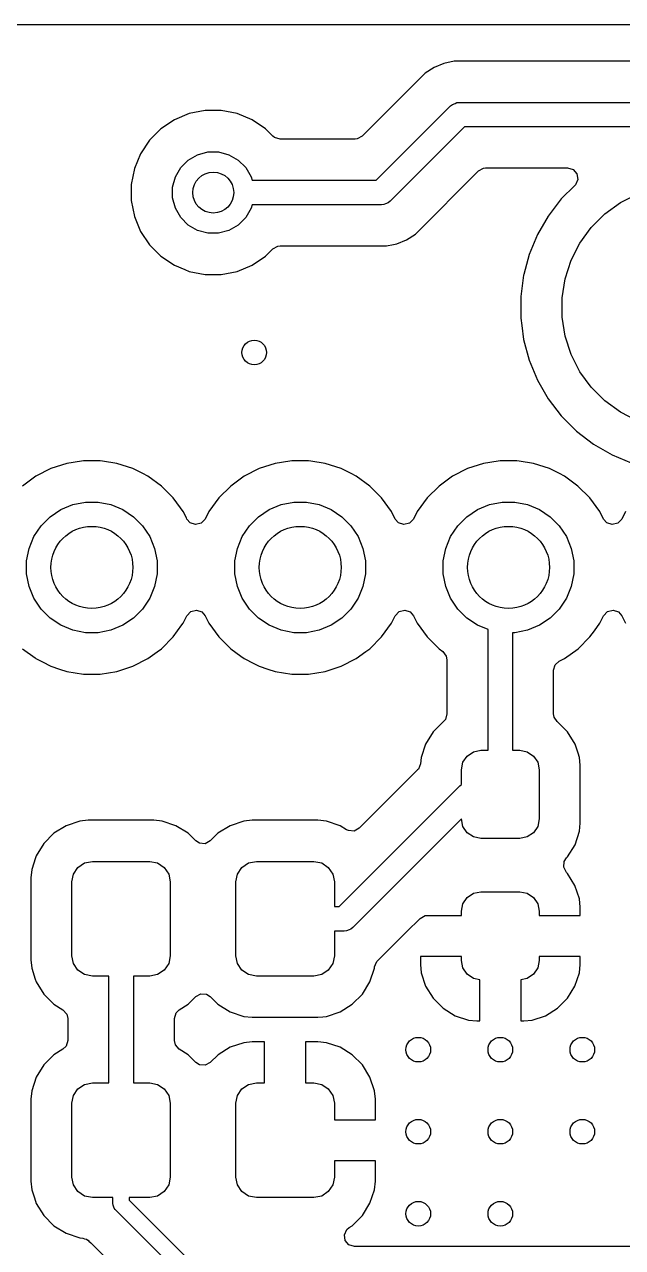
# Model space of a CAD drawing. Extents: x 103 to 241, y -131 to -73.
# Drawn here: x 210.7 to 217.99, y -87.91 to -73 of the extents above; entities that cross this region are included whole.
import ezdxf

# ---------------------------------------------------------------- set-up
doc = ezdxf.new("R2010")
doc.units = 0
doc.layers.add('BLACK', color=7, linetype='CONTINUOUS')

msp = doc.modelspace()

# ---------------------------------------------------------------- linework, layer by layer
at = {"layer": 'BLACK', "linetype": 'CONTINUOUS'}
for p, q in [((107.1245, -73.0005), (241.1255, -73.0005)), ((215.810255, -73.474499), (215.691874, -73.523534)), ((215.810261, -73.474497), (215.810255, -73.474499)), ((215.935929, -73.4495), (215.810261, -73.474497)), ((215.935931, -73.4495), (215.935929, -73.4495)), ((224.914069, -73.4495), (215.935931, -73.4495)), ((215.585325, -73.594727), (214.816873, -74.363181)), ((215.585326, -73.594726), (215.585325, -73.594727)), ((215.691874, -73.523534), (215.585326, -73.594726)), ((215.916665, -73.975279), (215.948339, -73.962159)), ((215.948339, -73.962159), (215.970736, -73.952882)), ((215.970736, -73.952882), (216, -73.95)), ((216, -73.95), (224.85, -73.95)), ((212.70816, -74.08795), (212.526092, -74.163364)), ((212.70817, -74.087947), (212.70816, -74.08795)), ((212.901457, -74.0495), (212.70817, -74.087947)), ((212.901459, -74.0495), (212.901457, -74.0495)), ((213.098541, -74.0495), (212.901459, -74.0495)), ((213.098543, -74.0495), (213.098541, -74.0495)), ((213.291829, -74.087947), (213.098543, -74.0495)), ((213.291839, -74.08795), (213.291829, -74.087947)), ((213.473907, -74.163364), (213.291839, -74.08795)), ((214.987868, -74.9), (215.893934, -73.993934)), ((215.893934, -73.993934), (215.916665, -73.975279)), ((212.526079, -74.163371), (212.362218, -74.27286)), ((212.526092, -74.163364), (212.526079, -74.163371)), ((213.47392, -74.163371), (213.473907, -74.163364)), ((213.63778, -74.272859), (213.47392, -74.163371)), ((216.062132, -74.25), (215.156066, -75.156066)), ((224.787868, -74.25), (216.062132, -74.25)), ((212.362214, -74.272863), (212.222863, -74.412214)), ((212.362218, -74.27286), (212.362214, -74.272863)), ((213.637781, -74.27286), (213.63778, -74.272859)), ((213.637782, -74.272861), (213.637781, -74.27286)), ((213.728106, -74.363185), (213.637782, -74.272861)), ((213.748744, -74.379815), (213.728106, -74.363185)), ((213.815783, -74.3995), (213.748744, -74.379815)), ((214.729192, -74.3995), (213.815783, -74.3995)), ((214.75555, -74.396666), (214.729192, -74.3995)), ((214.816873, -74.363181), (214.75555, -74.396666)), ((212.22286, -74.412218), (212.113371, -74.576079)), ((212.222863, -74.412214), (212.22286, -74.412218)), ((212.808658, -74.58806), (212.934737, -74.554278)), ((212.934737, -74.554278), (213.065263, -74.554278)), ((213.065263, -74.554278), (213.191342, -74.58806)), ((212.113364, -74.576092), (212.03795, -74.75816)), ((212.113371, -74.576079), (212.113364, -74.576092)), ((212.603323, -74.745619), (212.695619, -74.653323)), ((212.695619, -74.653323), (212.808658, -74.58806)), ((213.191342, -74.58806), (213.304381, -74.653323)), ((213.304381, -74.653323), (213.396677, -74.745619)), ((212.037947, -74.75817), (211.9995, -74.951456)), ((212.03795, -74.75816), (212.037947, -74.75817)), ((212.53806, -74.858658), (212.603323, -74.745619)), ((213.396677, -74.745619), (213.46194, -74.858658)), ((215.464669, -75.555277), (216.233127, -74.786819)), ((216.233127, -74.786819), (216.29445, -74.753334)), ((216.29445, -74.753334), (216.320808, -74.7505)), ((216.320808, -74.7505), (217.321004, -74.7505)), ((217.321004, -74.7505), (217.388043, -74.770185)), ((217.388043, -74.770185), (217.433798, -74.822989)), ((217.433798, -74.822989), (217.443742, -74.892147)), ((211.9995, -74.951456), (211.9995, -74.951459)), ((211.9995, -74.951459), (211.9995, -75.148541)), ((212.504278, -74.984737), (212.53806, -74.858658)), ((212.504278, -75.115263), (212.504278, -74.984737)), ((213.46194, -74.858658), (213.473017, -74.9)), ((213.473017, -74.9), (214.987868, -74.9)), ((217.408685, -74.962181), (217.242718, -75.128148)), ((217.414717, -74.955703), (217.408685, -74.962181)), ((217.443742, -74.892147), (217.414717, -74.955703)), ((211.9995, -75.148543), (211.999499, -75.148543)), ((211.999499, -75.148543), (212.037947, -75.341829)), ((211.9995, -75.148541), (211.9995, -75.148543)), ((212.53806, -75.241342), (212.504278, -75.115263)), ((215.156066, -75.156066), (215.133335, -75.174721)), ((217.242718, -75.128148), (217.083075, -75.336196)), ((217.966252, -75.17104), (218.175975, -75.064181)), ((212.603323, -75.354381), (212.53806, -75.241342)), ((213.46194, -75.241342), (213.396677, -75.354381)), ((213.473017, -75.2), (213.46194, -75.241342)), ((215.05, -75.2), (213.473017, -75.2)), ((215.079264, -75.197118), (215.05, -75.2)), ((215.101661, -75.18784), (215.079264, -75.197118)), ((215.133335, -75.174721), (215.101661, -75.18784)), ((217.775828, -75.309391), (217.966252, -75.17104)), ((212.037947, -75.341829), (212.03795, -75.341839)), ((212.03795, -75.341839), (212.113364, -75.523907)), ((212.695619, -75.446677), (212.603323, -75.354381)), ((212.808658, -75.51194), (212.695619, -75.446677)), ((213.304381, -75.446677), (213.191342, -75.51194)), ((213.396677, -75.354381), (213.304381, -75.446677)), ((217.083075, -75.336196), (216.951958, -75.563299)), ((217.609391, -75.475828), (217.775828, -75.309391)), ((212.113364, -75.523907), (212.113371, -75.52392)), ((212.113371, -75.52392), (212.22286, -75.687781)), ((212.934737, -75.545722), (212.808658, -75.51194)), ((213.065263, -75.545722), (212.934737, -75.545722)), ((213.191342, -75.51194), (213.065263, -75.545722)), ((215.358127, -75.626465), (215.464669, -75.555277)), ((216.951953, -75.563309), (216.851605, -75.805571)), ((216.951958, -75.563299), (216.951953, -75.563309)), ((217.47104, -75.666252), (217.609391, -75.475828)), ((212.22286, -75.687781), (212.222863, -75.687785)), ((212.222863, -75.687785), (212.362214, -75.827136)), ((213.637782, -75.827139), (213.728103, -75.736817)), ((213.728103, -75.736817), (213.789424, -75.703334)), ((213.789424, -75.703334), (213.815783, -75.7005)), ((213.815783, -75.7005), (215.114071, -75.7005)), ((215.114071, -75.7005), (215.198615, -75.683682)), ((215.198615, -75.683682), (215.239744, -75.675501)), ((215.239744, -75.675501), (215.358127, -75.626465)), ((217.364181, -75.875975), (217.47104, -75.666252)), ((212.362214, -75.827136), (212.362218, -75.827139)), ((212.362218, -75.827139), (212.526079, -75.936628)), ((213.473914, -75.936632), (213.637782, -75.827139)), ((216.851602, -75.805581), (216.785977, -76.0505)), ((216.851605, -75.805571), (216.851602, -75.805581)), ((217.291445, -76.099832), (217.364181, -75.875975)), ((212.526079, -75.936628), (212.526092, -75.936635)), ((212.526092, -75.936635), (212.654231, -75.989711)), ((212.654231, -75.989711), (212.708165, -76.012051)), ((212.708165, -76.012051), (212.708169, -76.012051)), ((212.708169, -76.012051), (212.70817, -76.012052)), ((212.70817, -76.012052), (212.901456, -76.0505)), ((212.901456, -76.0505), (212.901459, -76.0505)), ((212.901459, -76.0505), (213.098543, -76.0505)), ((213.098543, -76.0505), (213.228582, -76.024632)), ((213.228582, -76.024632), (213.291835, -76.012051)), ((213.291835, -76.012051), (213.473914, -75.936632)), ((216.785977, -76.0505), (216.78373, -76.058885)), ((216.78373, -76.058885), (216.7495, -76.318872)), ((217.254624, -76.332311), (217.291445, -76.099832)), ((216.7495, -76.318872), (216.7495, -76.581127)), ((217.254624, -76.567689), (217.254624, -76.332311)), ((216.7495, -76.581127), (216.761137, -76.669512)), ((217.291445, -76.800168), (217.254624, -76.567689)), ((216.761137, -76.669512), (216.78373, -76.841116)), ((216.78373, -76.841116), (216.851602, -77.094418)), ((217.364181, -77.024025), (217.291445, -76.800168)), ((216.851602, -77.094418), (216.851605, -77.094428)), ((216.851605, -77.094428), (216.951953, -77.33669)), ((217.47104, -77.233748), (217.364181, -77.024025)), ((217.609391, -77.424172), (217.47104, -77.233748)), ((216.951953, -77.33669), (216.951958, -77.3367)), ((216.951958, -77.3367), (217.083075, -77.563803)), ((217.775828, -77.590609), (217.609391, -77.424172)), ((217.083075, -77.563803), (217.242718, -77.771851)), ((217.966252, -77.72896), (217.775828, -77.590609)), ((217.242718, -77.771851), (217.242726, -77.77186)), ((217.242726, -77.77186), (217.42814, -77.957274)), ((218.175975, -77.835819), (217.966252, -77.72896)), ((217.42814, -77.957274), (217.428148, -77.957281)), ((217.428148, -77.957281), (217.636196, -78.116924)), ((217.636196, -78.116924), (217.863299, -78.248041)), ((217.863299, -78.248041), (217.863309, -78.248046)), ((217.863309, -78.248046), (218.093493, -78.343391)), ((211.020778, -78.414782), (210.838388, -78.507716)), ((211.215467, -78.351523), (211.020778, -78.414782)), ((211.393331, -78.323352), (211.215467, -78.351523)), ((211.41765, -78.319501), (211.393331, -78.323352)), ((211.622354, -78.319501), (211.41765, -78.319501)), ((211.649591, -78.323815), (211.622354, -78.319501)), ((211.824536, -78.351523), (211.649591, -78.323815)), ((212.019225, -78.414782), (211.824536, -78.351523)), ((212.140646, -78.47665), (212.019225, -78.414782)), ((213.560778, -78.414779), (213.378388, -78.507713)), ((213.755467, -78.35152), (213.560778, -78.414779)), ((213.933331, -78.323349), (213.755467, -78.35152)), ((213.95765, -78.319498), (213.933331, -78.323349)), ((214.162354, -78.319498), (213.95765, -78.319498)), ((214.18961, -78.323815), (214.162354, -78.319498)), ((214.364536, -78.35152), (214.18961, -78.323815)), ((214.559225, -78.414779), (214.364536, -78.35152)), ((214.680663, -78.476656), (214.559225, -78.414779)), ((216.100778, -78.414782), (215.918388, -78.507716)), ((216.295467, -78.351523), (216.100778, -78.414782)), ((216.473331, -78.323352), (216.295467, -78.351523)), ((216.49765, -78.319501), (216.473331, -78.323352)), ((216.702354, -78.319501), (216.49765, -78.319501)), ((216.729591, -78.323815), (216.702354, -78.319501)), ((216.904536, -78.351523), (216.729591, -78.323815)), ((217.099225, -78.414782), (216.904536, -78.351523)), ((217.220646, -78.47665), (217.099225, -78.414782)), ((210.838388, -78.507716), (210.672788, -78.628029)), ((212.201612, -78.507714), (212.140646, -78.47665)), ((212.201614, -78.507715), (212.201612, -78.507714)), ((212.201615, -78.507716), (212.201614, -78.507715)), ((212.367215, -78.628029), (212.201615, -78.507716)), ((213.378388, -78.507713), (213.212788, -78.628026)), ((214.741612, -78.507711), (214.680663, -78.476656)), ((214.741614, -78.507712), (214.741612, -78.507711)), ((214.741615, -78.507713), (214.741614, -78.507712)), ((214.907215, -78.628026), (214.741615, -78.507713)), ((215.918388, -78.507716), (215.752788, -78.628029)), ((217.281612, -78.507714), (217.220646, -78.47665)), ((217.281614, -78.507715), (217.281612, -78.507714)), ((217.281615, -78.507716), (217.281614, -78.507715)), ((217.447215, -78.628029), (217.281615, -78.507716)), ((212.511973, -78.772787), (212.367215, -78.628029)), ((213.212788, -78.628026), (213.06803, -78.772784)), ((215.051973, -78.772784), (214.907215, -78.628026)), ((215.752788, -78.628029), (215.60803, -78.772787)), ((217.591973, -78.772787), (217.447215, -78.628029)), ((211.142885, -78.914464), (211.287774, -78.854449)), ((211.287774, -78.854449), (211.441588, -78.823853)), ((211.441588, -78.823853), (211.598416, -78.823853)), ((211.598416, -78.823853), (211.75223, -78.854449)), ((211.75223, -78.854449), (211.897119, -78.914464)), ((212.599557, -78.893339), (212.511973, -78.772787)), ((213.06803, -78.772784), (212.947714, -78.938387)), ((213.682885, -78.914461), (213.827774, -78.854446)), ((213.827774, -78.854446), (213.981588, -78.82385)), ((213.981588, -78.82385), (214.138416, -78.82385)), ((214.138416, -78.82385), (214.29223, -78.854446)), ((214.29223, -78.854446), (214.437119, -78.914461)), ((215.172286, -78.938383), (215.051973, -78.772784)), ((215.60803, -78.772787), (215.487715, -78.938389)), ((216.222885, -78.914464), (216.367774, -78.854449)), ((216.367774, -78.854449), (216.521588, -78.823853)), ((216.521588, -78.823853), (216.678416, -78.823853)), ((216.678416, -78.823853), (216.83223, -78.854449)), ((216.83223, -78.854449), (216.977119, -78.914464)), ((217.712286, -78.938386), (217.591973, -78.772787)), ((210.901594, -79.112486), (211.012487, -79.001593)), ((211.012487, -79.001593), (211.142885, -78.914464)), ((211.897119, -78.914464), (212.027517, -79.001593)), ((212.027517, -79.001593), (212.13841, -79.112486)), ((212.632289, -78.938391), (212.599557, -78.893339)), ((212.672565, -79.017437), (212.632289, -78.938391)), ((212.679516, -79.031079), (212.672565, -79.017437)), ((212.718555, -79.076132), (212.679516, -79.031079)), ((212.900485, -79.031079), (212.852511, -79.081875)), ((212.947713, -78.938389), (212.900485, -79.031079)), ((212.947714, -78.938387), (212.947713, -78.938389)), ((213.441594, -79.112483), (213.552487, -79.00159)), ((213.552487, -79.00159), (213.682885, -78.914461)), ((214.437119, -78.914461), (214.567517, -79.00159)), ((214.567517, -79.00159), (214.67841, -79.112483)), ((215.172287, -78.938385), (215.172286, -78.938383)), ((215.172289, -78.938388), (215.172287, -78.938385)), ((215.219516, -79.031078), (215.172289, -78.938388)), ((215.219517, -79.031079), (215.219516, -79.031078)), ((215.258556, -79.076132), (215.219517, -79.031079)), ((215.440486, -79.03108), (215.392511, -79.081875)), ((215.487715, -78.938389), (215.440486, -79.03108)), ((215.981594, -79.112486), (216.092487, -79.001593)), ((216.092487, -79.001593), (216.222885, -78.914464)), ((216.977119, -78.914464), (217.107517, -79.001593)), ((217.107517, -79.001593), (217.21841, -79.112486)), ((217.712287, -78.938388), (217.712286, -78.938386)), ((217.712289, -78.938391), (217.712287, -78.938388)), ((217.759515, -79.031079), (217.712289, -78.938391)), ((217.759517, -79.031082), (217.759515, -79.031079)), ((217.798555, -79.076135), (217.759517, -79.031082)), ((217.980486, -79.031083), (217.932511, -79.081879)), ((218.027718, -78.938387), (217.980486, -79.031083)), ((210.814465, -79.242884), (210.901594, -79.112486)), ((212.13841, -79.112486), (212.225539, -79.242884)), ((212.78469, -79.09867), (212.718555, -79.076132)), ((212.852511, -79.081875), (212.78469, -79.09867)), ((213.354465, -79.242881), (213.441594, -79.112483)), ((214.67841, -79.112483), (214.765539, -79.242881)), ((215.32469, -79.09867), (215.258556, -79.076132)), ((215.392511, -79.081875), (215.32469, -79.09867)), ((215.894465, -79.242884), (215.981594, -79.112486)), ((217.21841, -79.112486), (217.305539, -79.242884)), ((217.86469, -79.098673), (217.798555, -79.076135)), ((217.932511, -79.081879), (217.86469, -79.098673)), ((210.75445, -79.387773), (210.814465, -79.242884)), ((212.225539, -79.242884), (212.285554, -79.387773)), ((213.29445, -79.38777), (213.354465, -79.242881)), ((214.765539, -79.242881), (214.825554, -79.38777)), ((215.83445, -79.387773), (215.894465, -79.242884)), ((217.305539, -79.242884), (217.365554, -79.387773)), ((210.723854, -79.541587), (210.75445, -79.387773)), ((212.285554, -79.387773), (212.31615, -79.541587)), ((213.263854, -79.541584), (213.29445, -79.38777)), ((214.825554, -79.38777), (214.85615, -79.541584)), ((215.803854, -79.541587), (215.83445, -79.387773)), ((217.365554, -79.387773), (217.39615, -79.541587)), ((210.723854, -79.698415), (210.723854, -79.541587)), ((212.31615, -79.541587), (212.31615, -79.698415)), ((213.263854, -79.698412), (213.263854, -79.541584)), ((214.85615, -79.541584), (214.85615, -79.698412)), ((215.803854, -79.698415), (215.803854, -79.541587)), ((217.39615, -79.541587), (217.39615, -79.698415)), ((210.75445, -79.852229), (210.723854, -79.698415)), ((212.31615, -79.698415), (212.285554, -79.852229)), ((213.29445, -79.852226), (213.263854, -79.698412)), ((214.85615, -79.698412), (214.825554, -79.852226)), ((215.83445, -79.852229), (215.803854, -79.698415)), ((217.39615, -79.698415), (217.365554, -79.852229)), ((210.814465, -79.997118), (210.75445, -79.852229)), ((212.285554, -79.852229), (212.225539, -79.997118)), ((213.354465, -79.997115), (213.29445, -79.852226)), ((214.825554, -79.852226), (214.765539, -79.997115)), ((215.894465, -79.997118), (215.83445, -79.852229)), ((217.365554, -79.852229), (217.305539, -79.997118)), ((210.901594, -80.127516), (210.814465, -79.997118)), ((212.225539, -79.997118), (212.13841, -80.127516)), ((213.441594, -80.127513), (213.354465, -79.997115)), ((214.765539, -79.997115), (214.67841, -80.127513)), ((215.981594, -80.127516), (215.894465, -79.997118)), ((217.305539, -79.997118), (217.21841, -80.127516)), ((211.012487, -80.238409), (210.901594, -80.127516)), ((212.13841, -80.127516), (212.027517, -80.238409)), ((212.632289, -80.301611), (212.679518, -80.208918)), ((212.679518, -80.208918), (212.727491, -80.158124)), ((212.727491, -80.158124), (212.795312, -80.141328)), ((212.795312, -80.141328), (212.861447, -80.163865)), ((212.861447, -80.163865), (212.900486, -80.208919)), ((212.900486, -80.208919), (212.947713, -80.301606)), ((213.552487, -80.238406), (213.441594, -80.127513)), ((214.67841, -80.127513), (214.567517, -80.238406)), ((215.172289, -80.301608), (215.219517, -80.208917)), ((215.219517, -80.208917), (215.26749, -80.158123)), ((215.26749, -80.158123), (215.335311, -80.141328)), ((215.335311, -80.141328), (215.401446, -80.163865)), ((215.401446, -80.163865), (215.440485, -80.208918)), ((215.440485, -80.208918), (215.487714, -80.30161)), ((216.092487, -80.238409), (215.981594, -80.127516)), ((217.21841, -80.127516), (217.107517, -80.238409)), ((217.712289, -80.301611), (217.759519, -80.208916)), ((217.759519, -80.208916), (217.807494, -80.158121)), ((217.807494, -80.158121), (217.875315, -80.141326)), ((217.875315, -80.141326), (217.94145, -80.163863)), ((217.94145, -80.163863), (217.980488, -80.208916)), ((217.980488, -80.208916), (218.027717, -80.301608)), ((211.142885, -80.325538), (211.012487, -80.238409)), ((211.287774, -80.385553), (211.142885, -80.325538)), ((211.897119, -80.325538), (211.75223, -80.385553)), ((212.027517, -80.238409), (211.897119, -80.325538)), ((212.511973, -80.467214), (212.618073, -80.321178)), ((212.618073, -80.321178), (212.632289, -80.301611)), ((212.947713, -80.301606), (212.947714, -80.301608)), ((212.947714, -80.301608), (213.06803, -80.467211)), ((213.682885, -80.325535), (213.552487, -80.238406)), ((213.827774, -80.38555), (213.682885, -80.325535)), ((214.437119, -80.325535), (214.29223, -80.38555)), ((214.567517, -80.238406), (214.437119, -80.325535)), ((215.051973, -80.467211), (215.172286, -80.301612)), ((215.172286, -80.301612), (215.172287, -80.301611)), ((215.172287, -80.301611), (215.172289, -80.301608)), ((215.487714, -80.30161), (215.487717, -80.301614)), ((215.487717, -80.301614), (215.60803, -80.467214)), ((216.222885, -80.325538), (216.092487, -80.238409)), ((216.349999, -80.37819), (216.222885, -80.325538)), ((216.977119, -80.325538), (216.83223, -80.385553)), ((217.107517, -80.238409), (216.977119, -80.325538)), ((217.646452, -80.392229), (217.712289, -80.301611)), ((211.441588, -80.416149), (211.287774, -80.385553)), ((211.598416, -80.416149), (211.441588, -80.416149)), ((211.75223, -80.385553), (211.598416, -80.416149)), ((212.367221, -80.611967), (212.511968, -80.46722)), ((212.511968, -80.46722), (212.511972, -80.467215)), ((212.511972, -80.467215), (212.511973, -80.467214)), ((213.06803, -80.467211), (213.212788, -80.611969)), ((213.981588, -80.416146), (213.827774, -80.38555)), ((214.138416, -80.416146), (213.981588, -80.416146)), ((214.29223, -80.38555), (214.138416, -80.416146)), ((214.907221, -80.611964), (215.051968, -80.467217)), ((215.051968, -80.467217), (215.051972, -80.467212)), ((215.051972, -80.467212), (215.051973, -80.467211)), ((215.60803, -80.467214), (215.608036, -80.46722)), ((215.608036, -80.46722), (215.752783, -80.611967)), ((216.349999, -81.849997), (216.349999, -80.37819)), ((216.678416, -80.416149), (216.649999, -80.416149)), ((216.649999, -80.416149), (216.649999, -81.849997)), ((216.83223, -80.385553), (216.678416, -80.416149)), ((217.447221, -80.611967), (217.591968, -80.46722)), ((217.591968, -80.46722), (217.591972, -80.467215)), ((217.591972, -80.467215), (217.591973, -80.467214)), ((217.591973, -80.467214), (217.646452, -80.392229)), ((210.672788, -80.611972), (210.827751, -80.724557)), ((212.201612, -80.732288), (212.31623, -80.649014)), ((212.31623, -80.649014), (212.367215, -80.611972)), ((212.367215, -80.611972), (212.367217, -80.611969)), ((212.367217, -80.611969), (212.367221, -80.611967)), ((213.212788, -80.611969), (213.33454, -80.700425)), ((214.741612, -80.732285), (214.859321, -80.646765)), ((214.859321, -80.646765), (214.907215, -80.611969)), ((214.907215, -80.611969), (214.907217, -80.611966)), ((214.907217, -80.611966), (214.907221, -80.611964)), ((215.752783, -80.611967), (215.798384, -80.645097)), ((215.798384, -80.645097), (215.841049, -80.700425)), ((217.281612, -80.732288), (217.447221, -80.611967)), ((210.827751, -80.724557), (210.838392, -80.732288)), ((210.838392, -80.732288), (210.918459, -80.773084)), ((210.918459, -80.773084), (211.020778, -80.825219)), ((212.019221, -80.825221), (212.201612, -80.732288)), ((213.33454, -80.700425), (213.378392, -80.732285)), ((213.378392, -80.732285), (213.494609, -80.791501)), ((213.494609, -80.791501), (213.560778, -80.825216)), ((214.559221, -80.825218), (214.741612, -80.732285)), ((215.841049, -80.700425), (215.849499, -80.745415)), ((215.849499, -80.745415), (215.849499, -81.406789)), ((217.150499, -80.87508), (217.170184, -80.808041)), ((217.170184, -80.808041), (217.218204, -80.764595)), ((217.218204, -80.764595), (217.281612, -80.732288)), ((211.020778, -80.825219), (211.02078, -80.825219)), ((211.02078, -80.825219), (211.020783, -80.825221)), ((211.020783, -80.825221), (211.125139, -80.859128)), ((211.125139, -80.859128), (211.215467, -80.888478)), ((211.215467, -80.888478), (211.316559, -80.904489)), ((211.316559, -80.904489), (211.41765, -80.920501)), ((211.41765, -80.920501), (211.417651, -80.920501)), ((211.417651, -80.920501), (211.622353, -80.920501)), ((211.622353, -80.920501), (211.622354, -80.920501)), ((211.622354, -80.920501), (211.824536, -80.888478)), ((211.824536, -80.888478), (212.019221, -80.825221)), ((213.560778, -80.825216), (213.56078, -80.825216)), ((213.56078, -80.825216), (213.560783, -80.825218)), ((213.560783, -80.825218), (213.665139, -80.859125)), ((213.665139, -80.859125), (213.755467, -80.888475)), ((213.755467, -80.888475), (213.856559, -80.904486)), ((213.856559, -80.904486), (213.95765, -80.920498)), ((213.95765, -80.920498), (213.957651, -80.920498)), ((213.957651, -80.920498), (214.162353, -80.920498)), ((214.162353, -80.920498), (214.162354, -80.920498)), ((214.162354, -80.920498), (214.364536, -80.888475)), ((214.364536, -80.888475), (214.559221, -80.825218)), ((217.150499, -81.406789), (217.150499, -80.87508)), ((215.849499, -81.406789), (215.829814, -81.473828)), ((217.157213, -81.447038), (217.150499, -81.406789)), ((215.801651, -81.504654), (215.679658, -81.626648)), ((215.802406, -81.504058), (215.801651, -81.504654)), ((215.80394, -81.502365), (215.802406, -81.504058)), ((215.806756, -81.49955), (215.80394, -81.502365)), ((215.829814, -81.473828), (215.806618, -81.499412)), ((215.806618, -81.499412), (215.806756, -81.49955)), ((217.193919, -81.498872), (217.157213, -81.447038)), ((217.193242, -81.49955), (217.193919, -81.498872)), ((217.197208, -81.503516), (217.193242, -81.49955)), ((217.197592, -81.504058), (217.197208, -81.503516)), ((217.198346, -81.504654), (217.197592, -81.504058)), ((217.198348, -81.504656), (217.198346, -81.504654)), ((217.198349, -81.504657), (217.198348, -81.504656)), ((217.320339, -81.626647), (217.198349, -81.504657)), ((215.679658, -81.626648), (215.589092, -81.773478)), ((217.410907, -81.773481), (217.320339, -81.626647)), ((215.58909, -81.773483), (215.534825, -81.937245)), ((215.589092, -81.773478), (215.58909, -81.773483)), ((216.171612, -81.868076), (216.262499, -81.849997)), ((216.262499, -81.849997), (216.349999, -81.849997)), ((216.649999, -81.849997), (216.737499, -81.849997)), ((216.737499, -81.849997), (216.828386, -81.868076)), ((217.447791, -81.884789), (217.410907, -81.773481)), ((215.527021, -82.01363), (215.500625, -82.078322)), ((215.534824, -81.937246), (215.527021, -82.01363)), ((215.534825, -81.937245), (215.534824, -81.937246)), ((216.024999, -82.087497), (216.043078, -81.99661)), ((216.043078, -81.99661), (216.094561, -81.919559)), ((216.094561, -81.919559), (216.171612, -81.868076)), ((216.828386, -81.868076), (216.905437, -81.919559)), ((216.905437, -81.919559), (216.95692, -81.99661)), ((216.95692, -81.99661), (216.974999, -82.087497)), ((217.465173, -81.937244), (217.447791, -81.884789)), ((217.474737, -82.030875), (217.465173, -81.937244)), ((215.491344, -82.088708), (214.778897, -82.801155)), ((215.500625, -82.078322), (215.491344, -82.088708)), ((216.024999, -82.266197), (216.024999, -82.087497)), ((216.974999, -82.087497), (216.974999, -82.687497)), ((217.475498, -82.038321), (217.474737, -82.030875)), ((217.475499, -82.736674), (217.475498, -82.038321)), ((214.533635, -83.754233), (216.006437, -82.281431)), ((216.006437, -82.281431), (216.024999, -82.266197)), ((211.37358, -82.714234), (211.207048, -82.769418)), ((211.373583, -82.714233), (211.37358, -82.714234)), ((211.47636, -82.703734), (211.373583, -82.714233)), ((211.476378, -82.703733), (211.47636, -82.703734)), ((212.27639, -82.703733), (211.476378, -82.703733)), ((212.379175, -82.714233), (212.27639, -82.703733)), ((212.379177, -82.714234), (212.379175, -82.714233)), ((212.545714, -82.769419), (212.379177, -82.714234)), ((213.37358, -82.714234), (213.207048, -82.769418)), ((213.373583, -82.714233), (213.37358, -82.714234)), ((213.47636, -82.703734), (213.373583, -82.714233)), ((213.476378, -82.703733), (213.47636, -82.703734)), ((214.27639, -82.703733), (213.476378, -82.703733)), ((214.379175, -82.714233), (214.27639, -82.703733)), ((214.379177, -82.714234), (214.379175, -82.714233)), ((214.545714, -82.769419), (214.379177, -82.714234)), ((216.024999, -82.687133), (214.701833, -84.010299)), ((216.024999, -82.687497), (216.024999, -82.687133)), ((216.043078, -82.778384), (216.024999, -82.687497)), ((216.974999, -82.687497), (216.95692, -82.778384)), ((217.465173, -82.83775), (217.475499, -82.736674)), ((211.057722, -82.861522), (210.933669, -82.985575)), ((211.207043, -82.76942), (211.057722, -82.861522)), ((211.207048, -82.769418), (211.207043, -82.76942)), ((212.695036, -82.861521), (212.545714, -82.769419)), ((212.695037, -82.861522), (212.695036, -82.861521)), ((212.788699, -82.955184), (212.695037, -82.861522)), ((213.057722, -82.861522), (212.964061, -82.955184)), ((213.207043, -82.76942), (213.057722, -82.861522)), ((213.207048, -82.769418), (213.207043, -82.76942)), ((214.545715, -82.76942), (214.545714, -82.769419)), ((214.54572, -82.769422), (214.545715, -82.76942)), ((214.62612, -82.819013), (214.54572, -82.769422)), ((214.647882, -82.829656), (214.62612, -82.819013)), ((214.717574, -82.83464), (214.647882, -82.829656)), ((214.778897, -82.801155), (214.717574, -82.83464)), ((216.094561, -82.855435), (216.043078, -82.778384)), ((216.171612, -82.906918), (216.094561, -82.855435)), ((216.262499, -82.924997), (216.171612, -82.906918)), ((216.828386, -82.906918), (216.737499, -82.924997)), ((216.905437, -82.855435), (216.828386, -82.906918)), ((216.95692, -82.778384), (216.905437, -82.855435)), ((217.410907, -83.001513), (217.465173, -82.83775)), ((210.933669, -82.985575), (210.841567, -83.134896)), ((212.833046, -82.983685), (212.788699, -82.955184)), ((212.902738, -82.988669), (212.833046, -82.983685)), ((212.964061, -82.955184), (212.902738, -82.988669)), ((216.737499, -82.924997), (216.262499, -82.924997)), ((217.320339, -83.148347), (217.410907, -83.001513)), ((210.832365, -83.162666), (210.786381, -83.301436)), ((210.841565, -83.134901), (210.832365, -83.162666)), ((210.841567, -83.134896), (210.841565, -83.134901)), ((211.430709, -83.223263), (211.52638, -83.204233)), ((211.52638, -83.204233), (212.22638, -83.204233)), ((212.22638, -83.204233), (212.322051, -83.223263)), ((213.430709, -83.223263), (213.52638, -83.204233)), ((213.52638, -83.204233), (214.22638, -83.204233)), ((214.22638, -83.204233), (214.322051, -83.223263)), ((217.272529, -83.27671), (217.277513, -83.207018)), ((217.277513, -83.207018), (217.306014, -83.162671)), ((217.306014, -83.162671), (217.320339, -83.148347)), ((210.78638, -83.301437), (210.77588, -83.404216)), ((210.786381, -83.301437), (210.78638, -83.301437)), ((210.786381, -83.301436), (210.786381, -83.301437)), ((211.29541, -83.358562), (211.349603, -83.277456)), ((211.349603, -83.277456), (211.430709, -83.223263)), ((212.322051, -83.223263), (212.403157, -83.277456)), ((212.403157, -83.277456), (212.45735, -83.358562)), ((213.29541, -83.358562), (213.349603, -83.277456)), ((213.349603, -83.277456), (213.430709, -83.223263)), ((214.322051, -83.223263), (214.403157, -83.277456)), ((214.403157, -83.277456), (214.45735, -83.358562)), ((217.306014, -83.338033), (217.272529, -83.27671)), ((217.319945, -83.351964), (217.306014, -83.338033)), ((217.319948, -83.351968), (217.319945, -83.351964)), ((217.410449, -83.498691), (217.319948, -83.351968)), ((210.77588, -83.404216), (210.77588, -84.404234)), ((211.27638, -83.454233), (211.29541, -83.358562)), ((211.27638, -84.354233), (211.27638, -83.454233)), ((212.45735, -83.358562), (212.47638, -83.454233)), ((212.47638, -83.454233), (212.47638, -84.354233)), ((213.27638, -83.454233), (213.29541, -83.358562)), ((213.27638, -84.354233), (213.27638, -83.454233)), ((214.45735, -83.358562), (214.47638, -83.454233)), ((214.47638, -83.454233), (214.47638, -83.754233)), ((217.410454, -83.498702), (217.410449, -83.498691)), ((217.464681, -83.66235), (217.410454, -83.498702)), ((216.04308, -83.721616), (216.094563, -83.644565)), ((216.094563, -83.644565), (216.171614, -83.593082)), ((216.171614, -83.593082), (216.262501, -83.575003)), ((216.262501, -83.575003), (216.737501, -83.575003)), ((216.737501, -83.575003), (216.828388, -83.593082)), ((216.828388, -83.593082), (216.905439, -83.644565)), ((216.905439, -83.644565), (216.956922, -83.721616)), ((214.47638, -83.754233), (214.533635, -83.754233)), ((216.025001, -83.812503), (216.04308, -83.721616)), ((216.956922, -83.721616), (216.975001, -83.812503)), ((217.474999, -83.763348), (217.464681, -83.66235)), ((217.475, -83.763363), (217.474999, -83.763348)), ((217.475, -83.862503), (217.475, -83.763363)), ((215.355874, -84.064072), (215.521124, -83.898821)), ((215.521124, -83.898821), (215.582446, -83.865337)), ((215.582446, -83.865337), (215.608804, -83.862503)), ((215.608804, -83.862503), (216.025001, -83.862503)), ((216.025001, -83.862503), (216.025001, -83.812503)), ((216.975001, -83.812503), (216.975001, -83.862503)), ((216.975001, -83.862503), (217.475, -83.862503)), ((214.595767, -84.054233), (214.47638, -84.054233)), ((214.47638, -84.054233), (214.47638, -84.354233)), ((214.625031, -84.051351), (214.595767, -84.054233)), ((214.657383, -84.03795), (214.625031, -84.051351)), ((214.679102, -84.028954), (214.657383, -84.03795)), ((214.701833, -84.010299), (214.679102, -84.028954)), ((215.196486, -84.22346), (215.355874, -84.064072)), ((215.006128, -84.413818), (215.196486, -84.22346)), ((211.29541, -84.449904), (211.27638, -84.354233)), ((212.47638, -84.354233), (212.45735, -84.449904)), ((213.29541, -84.449904), (213.27638, -84.354233)), ((214.47638, -84.354233), (214.45735, -84.449904)), ((216.025001, -84.362503), (215.525002, -84.362503)), ((215.525002, -84.362503), (215.525002, -84.461657)), ((216.025001, -84.412503), (216.025001, -84.362503)), ((217.475001, -84.362503), (216.975001, -84.362503)), ((216.975001, -84.362503), (216.975001, -84.412503)), ((217.475001, -84.461644), (217.475001, -84.362503)), ((210.77588, -84.404234), (210.775881, -84.40424)), ((210.775881, -84.40424), (210.78638, -84.507029)), ((210.78638, -84.507029), (210.786381, -84.507032)), ((210.786381, -84.507032), (210.83041, -84.639901)), ((211.349603, -84.53101), (211.29541, -84.449904)), ((211.430709, -84.585203), (211.349603, -84.53101)), ((212.403157, -84.53101), (212.322051, -84.585203)), ((212.45735, -84.449904), (212.403157, -84.53101)), ((213.349603, -84.53101), (213.29541, -84.449904)), ((213.430709, -84.585203), (213.349603, -84.53101)), ((214.403157, -84.53101), (214.322051, -84.585203)), ((214.45735, -84.449904), (214.403157, -84.53101)), ((214.911194, -84.673567), (214.966379, -84.50703)), ((214.966379, -84.50703), (214.968027, -84.490887)), ((214.968027, -84.490887), (214.979953, -84.461657)), ((214.979953, -84.461657), (214.994419, -84.426199)), ((214.994419, -84.426199), (215.006379, -84.414069)), ((215.006379, -84.414069), (215.006128, -84.413818)), ((215.525002, -84.461657), (215.53532, -84.562655)), ((216.04308, -84.50339), (216.025001, -84.412503)), ((216.094563, -84.580441), (216.04308, -84.50339)), ((216.956922, -84.50339), (216.905439, -84.580441)), ((216.975001, -84.412503), (216.956922, -84.50339)), ((217.464681, -84.562655), (217.475, -84.461657)), ((217.475, -84.461655), (217.475001, -84.461644)), ((217.475, -84.461657), (217.475, -84.461655)), ((210.83041, -84.639901), (210.841566, -84.673567)), ((210.841566, -84.673567), (210.933668, -84.822889)), ((211.52638, -84.604233), (211.430709, -84.585203)), ((211.72638, -84.604233), (211.52638, -84.604233)), ((211.72638, -85.904243), (211.72638, -84.604233)), ((212.22638, -84.604233), (212.02638, -84.604233)), ((212.02638, -84.604233), (212.02638, -85.904243)), ((212.322051, -84.585203), (212.22638, -84.604233)), ((213.52638, -84.604233), (213.430709, -84.585203)), ((214.22638, -84.604233), (213.52638, -84.604233)), ((214.322051, -84.585203), (214.22638, -84.604233)), ((214.819092, -84.822889), (214.911194, -84.673567)), ((215.53532, -84.562655), (215.589547, -84.726303)), ((216.171614, -84.631924), (216.094563, -84.580441)), ((216.250001, -84.647516), (216.171614, -84.631924)), ((216.250001, -85.150002), (216.250001, -84.647516)), ((216.828388, -84.631924), (216.750001, -84.647516)), ((216.750001, -84.647516), (216.750001, -85.150002)), ((216.905439, -84.580441), (216.828388, -84.631924)), ((217.410454, -84.726303), (217.464681, -84.562655)), ((210.933668, -84.822889), (211.057724, -84.946945)), ((212.788699, -84.853282), (212.850022, -84.819797)), ((212.850022, -84.819797), (212.919714, -84.824781)), ((212.919714, -84.824781), (212.964061, -84.853282)), ((214.695036, -84.946945), (214.819092, -84.822889)), ((215.589547, -84.726303), (215.589552, -84.726314)), ((215.589552, -84.726314), (215.680053, -84.873037)), ((217.319948, -84.873037), (217.410449, -84.726314)), ((217.410449, -84.726314), (217.410454, -84.726303)), ((211.057724, -84.946945), (211.166977, -85.014332)), ((212.585781, -85.014333), (212.695036, -84.946945)), ((212.695036, -84.946945), (212.788699, -84.853282)), ((212.964061, -84.853282), (213.057724, -84.946945)), ((213.057724, -84.946945), (213.207046, -85.039047)), ((214.545714, -85.039047), (214.695036, -84.946945)), ((215.680053, -84.873037), (215.680056, -84.873041)), ((215.680056, -84.873041), (215.801962, -84.994947)), ((215.801962, -84.994947), (215.801966, -84.99495)), ((215.801966, -84.99495), (215.948689, -85.085451)), ((217.051312, -85.085451), (217.198035, -84.99495)), ((217.198035, -84.99495), (217.198039, -84.994947)), ((217.198039, -84.994947), (217.319945, -84.873041)), ((217.319945, -84.873041), (217.319948, -84.873037)), ((211.166977, -85.014332), (211.213701, -85.06628)), ((211.213701, -85.06628), (211.22588, -85.119871)), ((211.22588, -85.119871), (211.22588, -85.388603)), ((212.52688, -85.119871), (212.546565, -85.052832)), ((212.52688, -85.388605), (212.52688, -85.119871)), ((212.546565, -85.052832), (212.585781, -85.014333)), ((213.207046, -85.039047), (213.373583, -85.094232)), ((213.373583, -85.094232), (213.476371, -85.104733)), ((213.476371, -85.104733), (214.276388, -85.104732)), ((214.276388, -85.104732), (214.276396, -85.104731)), ((214.276396, -85.104731), (214.276399, -85.104731)), ((214.276399, -85.104731), (214.336994, -85.098541)), ((214.336994, -85.098541), (214.379177, -85.094232)), ((214.379177, -85.094232), (214.545714, -85.039047)), ((215.948689, -85.085451), (215.9487, -85.085456)), ((215.9487, -85.085456), (216.112348, -85.139683)), ((216.112348, -85.139683), (216.213353, -85.150002)), ((216.786655, -85.150001), (216.887653, -85.139683)), ((216.887653, -85.139683), (217.051301, -85.085456)), ((217.051301, -85.085456), (217.051312, -85.085451)), ((216.213353, -85.150002), (216.250001, -85.150002)), ((216.750001, -85.150002), (216.786641, -85.150002)), ((216.786641, -85.150002), (216.786655, -85.150001)), ((211.22588, -85.388603), (211.206195, -85.455642)), ((212.539058, -85.442195), (212.52688, -85.388605)), ((212.585783, -85.494143), (212.539058, -85.442195)), ((213.37368, -85.414737), (213.207258, -85.469884)), ((213.47639, -85.404244), (213.37368, -85.414737)), ((213.476405, -85.404243), (213.47639, -85.404244)), ((213.626378, -85.404243), (213.476405, -85.404243)), ((213.626378, -85.904243), (213.626378, -85.404243)), ((214.276364, -85.404243), (214.126378, -85.404243)), ((214.126378, -85.404243), (214.126378, -85.904243)), ((214.379068, -85.414736), (214.276364, -85.404243)), ((214.379075, -85.414737), (214.379068, -85.414736)), ((214.545497, -85.469884), (214.379075, -85.414737)), ((211.057721, -85.561531), (210.933667, -85.685585)), ((211.057725, -85.561528), (211.057721, -85.561531)), ((211.166977, -85.494141), (211.057725, -85.561528)), ((211.206195, -85.455642), (211.166977, -85.494141)), ((212.69503, -85.561528), (212.585783, -85.494143)), ((212.695034, -85.561531), (212.69503, -85.561528)), ((212.78905, -85.655547), (212.695034, -85.561531)), ((213.058035, -85.561925), (212.964412, -85.655548)), ((213.207253, -85.469886), (213.058035, -85.561925)), ((213.207258, -85.469884), (213.207253, -85.469886)), ((214.545502, -85.469886), (214.545497, -85.469884)), ((214.694723, -85.561927), (214.545502, -85.469886)), ((214.818693, -85.685897), (214.694723, -85.561927)), ((210.933667, -85.685585), (210.841565, -85.834906)), ((212.833397, -85.684048), (212.78905, -85.655547)), ((212.903088, -85.689032), (212.833397, -85.684048)), ((212.964412, -85.655548), (212.903088, -85.689032)), ((214.910734, -85.835118), (214.818693, -85.685897)), ((210.841493, -85.835123), (210.786379, -86.001446)), ((210.841563, -85.834911), (210.841493, -85.835123)), ((210.841565, -85.834906), (210.841563, -85.834911)), ((214.910736, -85.835123), (214.910734, -85.835118)), ((214.965883, -86.001545), (214.910736, -85.835123)), ((210.786378, -86.001447), (210.775878, -86.104226)), ((210.786379, -86.001447), (210.786378, -86.001447)), ((210.786379, -86.001446), (210.786379, -86.001447)), ((211.295408, -86.058572), (211.349601, -85.977466)), ((211.349601, -85.977466), (211.430707, -85.923273)), ((211.430707, -85.923273), (211.526378, -85.904243)), ((211.526378, -85.904243), (211.72638, -85.904243)), ((212.02638, -85.904243), (212.226378, -85.904243)), ((212.226378, -85.904243), (212.322049, -85.923273)), ((212.322049, -85.923273), (212.403155, -85.977466)), ((212.403155, -85.977466), (212.457348, -86.058572)), ((213.295408, -86.058572), (213.349601, -85.977466)), ((213.349601, -85.977466), (213.430707, -85.923273)), ((213.430707, -85.923273), (213.526378, -85.904243)), ((213.526378, -85.904243), (213.626378, -85.904243)), ((214.126378, -85.904243), (214.226378, -85.904243)), ((214.226378, -85.904243), (214.322049, -85.923273)), ((214.322049, -85.923273), (214.403155, -85.977466)), ((214.403155, -85.977466), (214.457348, -86.058572)), ((214.976376, -86.104256), (214.965883, -86.001545)), ((210.775878, -86.104226), (210.775878, -87.104244)), ((211.276378, -86.154243), (211.295408, -86.058572)), ((211.276378, -87.054243), (211.276378, -86.154243)), ((212.457348, -86.058572), (212.476378, -86.154243)), ((212.476378, -86.154243), (212.476378, -87.054243)), ((213.276378, -86.154243), (213.295408, -86.058572)), ((213.276378, -87.054243), (213.276378, -86.154243)), ((214.457348, -86.058572), (214.476378, -86.154243)), ((214.476378, -86.154243), (214.476378, -86.354243)), ((214.976377, -86.104271), (214.976376, -86.104256)), ((214.976377, -86.354243), (214.976377, -86.104271)), ((214.476378, -86.354243), (214.976377, -86.354243)), ((214.976378, -86.854243), (214.476378, -86.854243)), ((214.476378, -86.854243), (214.476378, -87.054243)), ((214.976378, -87.104216), (214.976378, -86.854243)), ((211.295408, -87.149914), (211.276378, -87.054243)), ((212.476378, -87.054243), (212.457348, -87.149914)), ((213.295408, -87.149914), (213.276378, -87.054243)), ((214.476378, -87.054243), (214.457348, -87.149914)), ((210.775878, -87.104244), (210.775879, -87.104262)), ((210.775879, -87.104262), (210.786378, -87.207039)), ((210.786378, -87.207039), (210.786379, -87.207042)), ((210.786379, -87.207042), (210.819725, -87.307672)), ((211.349601, -87.23102), (211.295408, -87.149914)), ((211.430707, -87.285213), (211.349601, -87.23102)), ((212.403155, -87.23102), (212.322049, -87.285213)), ((212.457348, -87.149914), (212.403155, -87.23102)), ((213.349601, -87.23102), (213.295408, -87.149914)), ((213.430707, -87.285213), (213.349601, -87.23102)), ((214.403155, -87.23102), (214.322049, -87.285213)), ((214.457348, -87.149914), (214.403155, -87.23102)), ((214.910736, -87.373362), (214.965883, -87.20694)), ((214.965883, -87.20694), (214.965884, -87.206933)), ((214.965884, -87.206933), (214.976377, -87.104229)), ((214.976377, -87.104229), (214.976378, -87.104216)), ((210.819725, -87.307672), (210.841564, -87.373577)), ((210.841564, -87.373577), (210.933666, -87.522899)), ((211.526378, -87.304243), (211.430707, -87.285213)), ((211.776378, -87.304243), (211.526378, -87.304243)), ((211.776378, -87.376378), (211.776378, -87.304243)), ((211.778299, -87.395887), (211.776378, -87.376378)), ((212.226378, -87.304243), (211.976378, -87.304243)), ((211.976378, -87.304243), (211.976378, -87.334956)), ((211.976378, -87.334956), (213.041421, -88.4)), ((212.322049, -87.285213), (212.226378, -87.304243)), ((213.526378, -87.304243), (213.430707, -87.285213)), ((214.226378, -87.304243), (213.526378, -87.304243)), ((214.322049, -87.285213), (214.226378, -87.304243)), ((214.818693, -87.522588), (214.910734, -87.373367)), ((214.910734, -87.373367), (214.910736, -87.373362)), ((210.933666, -87.522899), (211.057722, -87.646955)), ((211.793231, -87.431935), (211.778299, -87.395887)), ((211.805667, -87.447089), (211.793231, -87.431935)), ((212.929289, -88.57071), (211.805667, -87.447089)), ((214.694723, -87.646558), (214.818693, -87.522588)), ((211.057722, -87.646955), (211.207044, -87.739057)), ((214.628166, -87.694297), (214.656782, -87.669961)), ((214.656782, -87.669961), (214.694723, -87.646558)), ((211.207044, -87.739057), (211.373581, -87.794242)), ((211.373581, -87.794242), (211.409246, -87.797885)), ((211.409246, -87.797885), (211.432025, -87.807179)), ((211.432025, -87.807179), (211.45607, -87.81241)), ((211.45607, -87.81241), (211.469518, -87.822477)), ((211.469518, -87.822477), (211.473937, -87.82428)), ((211.473937, -87.82428), (211.484315, -87.833551)), ((214.599141, -87.757853), (214.628166, -87.694297)), ((214.609085, -87.827011), (214.599141, -87.757853)), ((214.65484, -87.879815), (214.609085, -87.827011)), ((211.484315, -87.833551), (211.507662, -87.856898)), ((211.507662, -87.856898), (211.507664, -87.856899)), ((211.507664, -87.856899), (211.514733, -87.863968)), ((211.514733, -87.863968), (212.515139, -88.864374)), ((214.721879, -87.8995), (214.65484, -87.879815)), ((218.868971, -87.8995), (214.721879, -87.8995))]:
    msp.add_line(p, q, dxfattribs=at)
at = {"layer": 'BLACK'}
for centre, radius in [((213, -75.05), 0.25), ((213.5, -77), 0.15), ((211.520002, -79.620001), 0.5), ((214.060002, -79.619998), 0.5), ((216.600002, -79.620001), 0.5), ((215.5, -85.5), 0.15), ((216.5, -85.5), 0.15), ((217.5, -85.5), 0.15), ((215.5, -86.5), 0.15), ((216.5, -86.5), 0.15), ((217.5, -86.5), 0.15), ((215.5, -87.5), 0.15), ((216.5, -87.5), 0.15)]:
    msp.add_circle(centre, radius, dxfattribs=at)

doc.saveas('drawing.dxf')
